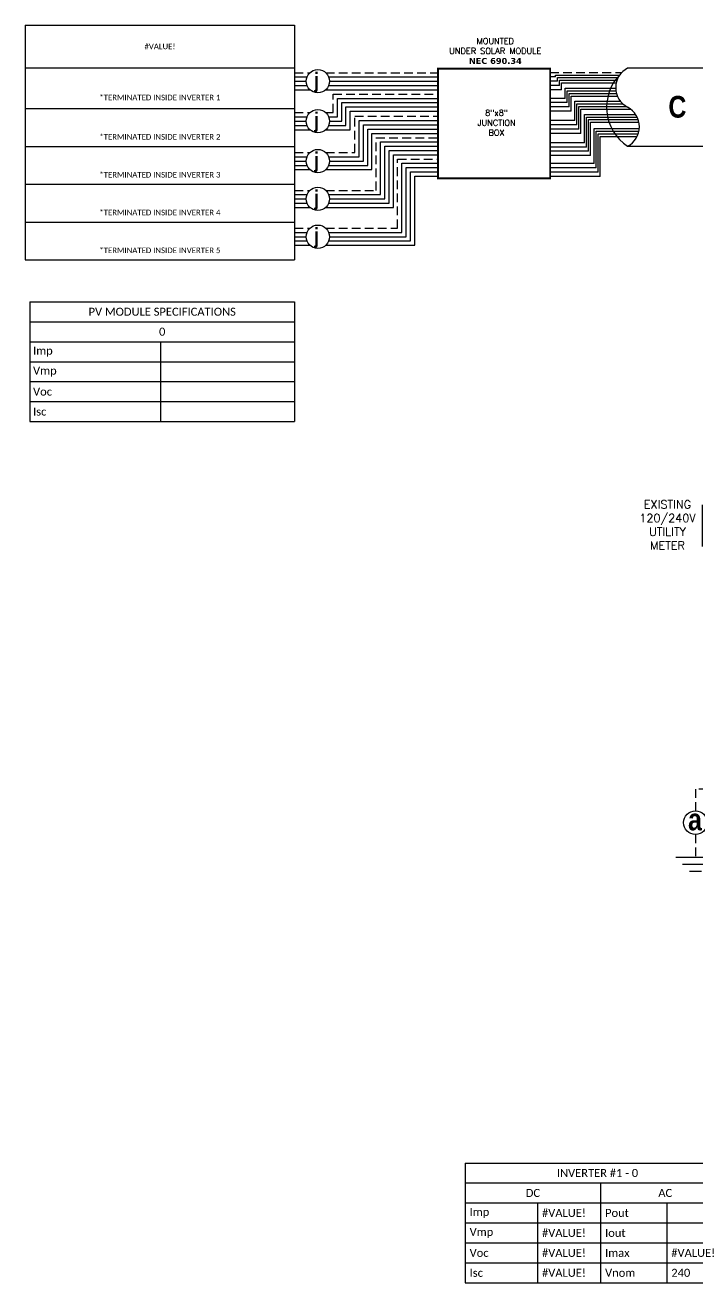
# Model space of a CAD drawing. Header units: feet. Extents: x 20561 to 21369, y 16038 to 16580.
# Drawn here: x 20561 to 20851, y 16038 to 16580 of the extents above; entities that cross this region are included whole.
import ezdxf

# ---------------------------------------------------------------- set-up
doc = ezdxf.new("R2010")
doc.units = ezdxf.units.FT
doc.header["$MEASUREMENT"] = 0
doc.linetypes.add('HIDDEN', pattern=[0.375, 0.25, -0.125])
doc.styles.add('ONE LINE TXT', font='techb___.ttf')
doc.styles.get("Standard").update_dxf_attribs({"font": 'simplex.shx'})

# ---------------------------------------------------------------- blocks, each defined once
blk = doc.blocks.new('*T23')
at = {"color": 9, "linetype": 'ByBlock', "lineweight": 30, "true_color": 0xa7bfde, "transparency": 16777216}
blk.add_line((0, 0), (116.21, 0), dxfattribs=at)
at = {"color": 0, "linetype": 'ByBlock', "lineweight": -2, "transparency": 16777216}
for p, q in [((0, 0), (0, -101.3)), ((116.21, 0), (116.21, -101.3)), ((0, -18.37), (116.21, -18.37)), ((0, -36.03), (116.21, -36.03)), ((0, -52.35), (116.21, -52.35)), ((0, -68.66), (116.21, -68.66)), ((0, -84.98), (116.21, -84.98)), ((0, -101.3), (116.21, -101.3))]:
    blk.add_line(p, q, dxfattribs=at)
at = {"color": 0, "transparency": 16777216, "char_height": 2.4195, "width": 110.4406, "attachment_point": 5}
for s, insert in [('{\\fCalibri|b0|i0|c0;#VALUE!', (58.11, -9.18)), ('{\\fCalibri|b0|i0|c0;^J^J*TERMINATED INSIDE INVERTER 1', (58.11, -27.2)), ('{\\fCalibri|b0|i0|c0;^J^J*TERMINATED INSIDE INVERTER 2', (58.11, -44.19)), ('{\\fCalibri|b0|i0|c0;^J^J*TERMINATED INSIDE INVERTER 3', (58.11, -60.51)), ('{\\fCalibri|b0|i0|c0;^J^J*TERMINATED INSIDE INVERTER 4', (58.11, -76.82)), ('{\\fCalibri|b0|i0|c0;^J^J*TERMINATED INSIDE INVERTER 5', (58.11, -93.14))]:
    blk.add_mtext(s, dxfattribs=dict(at, insert=insert))
blk = doc.blocks.new('lineTapPanel')
at = {"linetype": 'Continuous'}
h = blk.add_hatch(color=254, dxfattribs=at)
h.dxf.hatch_style = 1
edge = h.paths.add_edge_path()
edge.add_arc((-38.44, 98.34), 1.11, 0, 360)
h = blk.add_hatch(color=254, dxfattribs=at)
h.dxf.hatch_style = 1
edge = h.paths.add_edge_path()
edge.add_arc((-42.47, 94.51), 1.11, 0, 360)
h = blk.add_hatch(color=1, dxfattribs=at)
h.dxf.hatch_style = 1
edge = h.paths.add_edge_path()
edge.add_arc((-42.47, 86.8), 0.291, 0, 360)
h = blk.add_hatch(color=1, dxfattribs=at)
h.dxf.hatch_style = 1
edge = h.paths.add_edge_path()
edge.add_arc((-38.44, 86.8), 0.291, 0, 360)
h = blk.add_hatch(color=1, dxfattribs=at)
h.dxf.hatch_style = 1
edge = h.paths.add_edge_path()
edge.add_arc((-42.47, 77.16), 0.291, 0, 360)
h = blk.add_hatch(color=1, dxfattribs=at)
h.dxf.hatch_style = 1
edge = h.paths.add_edge_path()
edge.add_arc((-38.44, 77.16), 0.291, 0, 360)
h = blk.add_hatch(color=1, dxfattribs=at)
h.dxf.hatch_style = 1
edge = h.paths.add_edge_path()
edge.add_arc((-38.44, 71.16), 0.528, 0, 360)
h = blk.add_hatch(color=1, dxfattribs=at)
h.dxf.hatch_style = 1
edge = h.paths.add_edge_path()
edge.add_arc((-42.47, 67.78), 0.528, 0, 360)
h = blk.add_hatch(color=1, dxfattribs=at)
h.dxf.hatch_style = 1
edge = h.paths.add_edge_path()
edge.add_arc((-38.44, 61.76), 0.528, 0, 360)
h = blk.add_hatch(color=1, dxfattribs=at)
h.dxf.hatch_style = 1
edge = h.paths.add_edge_path()
edge.add_arc((-42.47, 58.38), 0.528, 0, 360)
h = blk.add_hatch(color=1, dxfattribs=at)
h.dxf.hatch_style = 1
edge = h.paths.add_edge_path()
edge.add_arc((-42.47, 48.98), 0.528, 0, 360)
h = blk.add_hatch(color=1, dxfattribs=at)
h.dxf.hatch_style = 1
edge = h.paths.add_edge_path()
edge.add_arc((-38.44, 52.36), 0.528, 0, 360)
h = blk.add_hatch(color=1, dxfattribs=at)
h.dxf.hatch_style = 1
edge = h.paths.add_edge_path()
edge.add_arc((-38.44, 42.95), 0.528, 0, 360)
h = blk.add_hatch(color=1, dxfattribs=at)
h.dxf.hatch_style = 1
edge = h.paths.add_edge_path()
edge.add_arc((-42.47, 39.58), 0.528, 0, 360)
h = blk.add_hatch(color=1, dxfattribs=at)
h.dxf.hatch_style = 1
edge = h.paths.add_edge_path()
edge.add_arc((-38.44, 33.55), 0.528, 0, 360)
h = blk.add_hatch(color=1, dxfattribs=at)
h.dxf.hatch_style = 1
edge = h.paths.add_edge_path()
edge.add_arc((-42.47, 30.17), 0.528, 0, 360)
at = {"color": 155, "true_color": 0x647190}
blk.add_line((-80.92, 126.59), (0, 126.59), dxfattribs=at)
at = {"color": 253, "linetype": 'Continuous'}
for p, q in [((-100.73, 90.2), (-100.73, 109.7)), ((-76.04, 90.2), (-100.73, 90.2)), ((-76.04, 90.2), (-76.04, 22.16)), ((-76.04, 22.16), (-27.25, 22.16)), ((-27.25, 22.16), (-27.25, 17.57)), ((-27.25, 17.57), (-29.89, 17.57)), ((-11.01, 0.16), (-29.89, 0.16)), ((0, 3), (-11.01, 3)), ((-11.01, 3), (-11.01, 0.16))]:
    blk.add_line(p, q, dxfattribs=at)
at = {"color": 10, "linetype": 'Continuous'}
for p, q in [((-94.24, 94.51), (-94.24, 109.7)), ((-43.58, 94.51), (-94.24, 94.51)), ((-42.47, 87.09), (-42.47, 93.4)), ((-41.36, 94.51), (-10.98, 94.51)), ((-10.98, 6), (-10.98, 94.51)), ((-42.47, 30.17), (-42.47, 76.87)), ((-35.88, 67.78), (-45.04, 67.78)), ((-35.88, 58.38), (-45.04, 58.38)), ((-35.88, 48.98), (-45.04, 48.98)), ((-35.88, 39.58), (-45.04, 39.58)), ((-35.88, 30.17), (-45.04, 30.17)), ((0, 6), (-10.98, 6))]:
    blk.add_line(p, q, dxfattribs=at)
at = {"color": 7, "linetype": 'Continuous'}
for p, q in [((-87.75, 98.34), (-87.75, 109.7)), ((-39.56, 98.34), (-87.75, 98.34)), ((-6.96, 9), (-6.96, 98.34)), ((-38.44, 87.09), (-38.44, 97.23)), ((-38.44, 61.76), (-38.44, 76.87)), ((-35.88, 71.16), (-45.04, 71.16)), ((-38.44, 71.16), (-35.88, 71.16)), ((-45.04, 61.76), (-35.88, 61.76)), ((-35.88, 61.76), (-45.04, 61.76)), ((-38.44, 52.36), (-38.44, 61.76)), ((-45.04, 52.36), (-35.88, 52.36)), ((-35.88, 52.36), (-45.04, 52.36)), ((-38.44, 42.95), (-38.44, 52.36)), ((-45.04, 42.95), (-35.88, 42.95)), ((-35.88, 42.95), (-45.04, 42.95)), ((-38.44, 33.55), (-38.44, 42.95)), ((-35.88, 33.55), (-45.04, 33.55))]:
    blk.add_line(p, q, dxfattribs=at)
at = {"lineweight": 50}
blk.add_line((-80.92, 106.95), (0, 106.95), dxfattribs=at)
at = {"color": 7}
for p, q in [((-6.96, 98.34), (-37.33, 98.34)), ((0, 9), (-6.96, 9))]:
    blk.add_line(p, q, dxfattribs=at)
at = {"color": 1, "linetype": 'Continuous'}
for p, q in [((-51.03, -2.51), (-51.03, 20.23)), ((-46.49, 20.23), (-51.03, 20.23)), ((-46.49, 20.23), (-46.49, -2.51)), ((-34.43, -2.43), (-34.43, 20.16)), ((-29.89, 20.16), (-34.43, 20.16)), ((-29.89, 20.16), (-29.89, -2.43)), ((-46.49, -2.51), (-51.03, -2.51)), ((-29.89, -2.43), (-34.43, -2.43))]:
    blk.add_line(p, q, dxfattribs=at)
at = {"color": 4, "linetype": 'Continuous'}
for p, q in [((-47.97, 18.28), (-49.55, 16.71)), ((-31.37, 18.35), (-32.94, 16.78)), ((-47.97, 13.93), (-49.55, 12.36)), ((-31.37, 14), (-32.94, 12.43)), ((-47.97, 9.58), (-49.55, 8.01)), ((-31.37, 9.65), (-32.94, 8.08)), ((-47.97, 5.23), (-49.55, 3.66)), ((-47.97, 0.88), (-49.55, -0.69)), ((-31.37, 5.3), (-32.94, 3.73)), ((-31.37, 0.95), (-32.94, -0.62))]:
    blk.add_line(p, q, dxfattribs=at)
at = {"color": 92, "linetype": 'HIDDEN', "ltscale": 15}
for p, q in [((-51.03, 4.44), (-106.89, 4.44)), ((-106.89, 4.44), (-106.89, -4.87)), ((-75.84, -4.96), (-75.84, 0.09)), ((-75.84, 0.09), (-51.03, 0.09)), ((0, 0), (-6.96, 0)), ((-6.96, -4.96), (-75.84, -4.96)), ((-6.96, 0), (-6.96, -4.96)), ((-106.89, -15.1), (-106.89, -24.84))]:
    blk.add_line(p, q, dxfattribs=at)
at = {"color": 92, "linetype": 'Continuous', "ltscale": 15}
blk.add_line((-34.43, 0.09), (-46.49, 0.09), dxfattribs=at)
at = {"lineweight": 50, "const_width": 1.19}
for points in [[(-103.67, 109.7), (-103.67, 126.59), (-84.82, 126.59), (-84.82, 109.7)], [(-80.92, -9.3), (-80.92, 126.59), (0, 126.59), (0, -9.3)]]:
    blk.add_lwpolyline(points, close=True, dxfattribs=at)
at = {"color": 92, "linetype": 'Continuous', "lineweight": 5, "ltscale": 0.05, "flags": 128}
for points in [[(-45.88, 10.97), (-41.2, 10.97)], [(-43.54, 13.81), (-43.54, 10.97)], [(-42.01, 10.1), (-45.07, 10.1)], [(-42.82, 9.23), (-44.25, 9.23)]]:
    blk.add_lwpolyline(points, dxfattribs=at)
at = {"color": 92, "linetype": 'Continuous', "ltscale": 4, "flags": 128}
for points in [[(-115.37, -24.84), (-98.41, -24.84)], [(-101.35, -27.98), (-112.43, -27.98)], [(-104.29, -31.12), (-109.49, -31.12)]]:
    blk.add_lwpolyline(points, dxfattribs=at)
at = {"linetype": 'Continuous'}
blk.add_circle((-94.24, 118.15), 7.15, dxfattribs=at)
at = {"color": 7, "linetype": 'Continuous'}
for centre, radius in [((-38.44, 98.34), 1.11), ((-38.44, 98.34), 1.11), ((-42.47, 94.51), 1.11), ((-106.89, -9.99), 5.11)]:
    blk.add_circle(centre, radius, dxfattribs=at)
at = {"color": 1, "linetype": 'Continuous'}
for centre, radius in [((-42.47, 86.8), 0.291), ((-38.44, 86.8), 0.291), ((-42.47, 77.16), 0.291), ((-38.44, 77.16), 0.291), ((-38.44, 71.16), 0.528), ((-42.47, 67.78), 0.528), ((-38.44, 61.76), 0.528), ((-42.47, 58.38), 0.528), ((-42.47, 48.98), 0.528), ((-38.44, 52.36), 0.528), ((-38.44, 42.95), 0.528), ((-42.47, 39.58), 0.528), ((-38.44, 33.55), 0.528), ((-42.47, 30.17), 0.528)]:
    blk.add_circle(centre, radius, dxfattribs=at)
at = {"color": 4, "linetype": 'Continuous'}
for centre in [(-48.76, 17.49), (-32.16, 17.57), (-48.76, 13.14), (-32.16, 13.21), (-48.76, 8.79), (-48.76, 4.44), (-32.16, 8.86), (-32.16, 4.51), (-48.76, 0.09), (-32.16, 0.16)]:
    blk.add_circle(centre, 1.11, dxfattribs=at)
at = {"color": 1, "linetype": 'Continuous'}
for centre, radius, start, end in [((-50.14, 81.98), 9.06, 327.8708, 32.1292), ((-46.11, 81.98), 9.06, 327.8708, 32.1292), ((-48.03, 68.62), 3.93, 40.3392, 139.6608), ((-32.88, 68.62), 3.93, 40.3392, 139.6608), ((-48.03, 65.24), 3.93, 40.3392, 139.6608), ((-32.88, 65.24), 3.93, 40.3392, 139.6608), ((-48.03, 59.21), 3.93, 40.3392, 139.6608), ((-48.03, 55.84), 3.93, 40.3392, 139.6608), ((-32.88, 59.21), 3.93, 40.3392, 139.6608), ((-32.88, 55.84), 3.93, 40.3392, 139.6608), ((-48.03, 49.81), 3.93, 40.3392, 139.6608), ((-48.03, 46.43), 3.93, 40.3392, 139.6608), ((-32.88, 49.81), 3.93, 40.3392, 139.6608), ((-32.88, 46.43), 3.93, 40.3392, 139.6608), ((-48.03, 40.41), 3.93, 40.3392, 139.6608), ((-32.88, 40.41), 3.93, 40.3392, 139.6608), ((-48.03, 37.03), 3.93, 40.3392, 139.6608), ((-32.88, 37.03), 3.93, 40.3392, 139.6608), ((-48.03, 31.01), 3.93, 40.3392, 139.6608), ((-32.88, 31.01), 3.93, 40.3392, 139.6608), ((-48.03, 27.63), 3.93, 40.3392, 139.6608), ((-32.88, 27.63), 3.93, 40.3392, 139.6608)]:
    blk.add_arc(centre, radius, start, end, dxfattribs=at)
at = {"color": 253, "linetype": 'Continuous', "style": 'ONE LINE TXT'}
blk.add_text('M', height=9.38, dxfattribs=at).set_placement((-98.8, 113.43))
at = {"color": 4, "linetype": 'Continuous'}
blk.add_text('NEUTRAL', height=1.874, rotation=90, dxfattribs=at).set_placement((-35.08, 4.08))
at = {"color": 1, "attachment_point": 5}
for s, width, gutter_width, heights, insert, char_height in [('EXISTING\\P120/240V UTILITY METER', 0.0523, 7.17, [0], (-118.95, 118.48), 3.5433), ('240V', 0.1481, 0.75, [0], (-72.39, 122.54), 3.658), ('1∅', 0.1481, 0.75, [0], (-5.31, 122.54), 3.658), ('serA MAIN BREAKER\\PserA BUSBAR', 72.4998, 0.75, [0], (-39.75, 113.14), 3.6576), ('EXISTING MAIN BREAKER LOAD CENTER INSULATED LINE TAPS INSTALLED ON MAIN FEEDERS\\P{\\fVerdana|b1|i0|c0|p34;NEC 690.64}', 98.9176, 7.17, [106.42], (-39.63, -25.66), 3.6576)]:
    blk.add_mtext_dynamic_manual_height_columns(s, width=width, gutter_width=gutter_width, heights=heights, dxfattribs=dict(at, insert=insert, char_height=char_height))
at = {"color": 4, "linetype": 'Continuous', "insert": (-46.25, 82.15), "char_height": 1.874, "attachment_point": 5, "rotation": 90}
blk.add_mtext_dynamic_manual_height_columns('2pserA\\PMAIN', width=0.1481, gutter_width=0.75, heights=[0], dxfattribs=at)
at = {"color": 1, "linetype": 'Continuous', "insert": (-110.08, -3.93), "char_height": 9.3833, "attachment_point": 1, "style": 'ONE LINE TXT'}
blk.add_mtext_dynamic_manual_height_columns('{\\W1;\\C256;a}', width=0.1385, gutter_width=2.13, heights=[0], dxfattribs=at)
blk = doc.blocks.new('*U20')
at = {"color": 7}
blk.add_blockref('lineTapPanel', (0, 0), dxfattribs=at)
blk = doc.blocks.new('*T24')
at = {"color": 0, "lineweight": -2, "transparency": 16777216}
for p, q in [((0, 0), (114.19, 0)), ((0, 0), (0, -51.7)), ((114.19, 0), (114.19, -51.7)), ((0, -8.62), (114.19, -8.62)), ((58.43, -8.62), (58.43, -51.7)), ((0, -17.23), (114.19, -17.23)), ((31.22, -17.23), (31.22, -51.7)), ((86.98, -17.23), (86.98, -51.7)), ((0, -25.85), (114.19, -25.85)), ((0, -34.47), (114.19, -34.47)), ((0, -43.08), (114.19, -43.08)), ((0, -51.7), (114.19, -51.7))]:
    blk.add_line(p, q, dxfattribs=at)
at = {"color": 0, "linetype": 'Continuous', "transparency": 16777216, "char_height": 3.4544}
for s, insert, width, attachment_point in [('{\\fCalibri|b0|i0|c0;INVERTER #1 - 0', (57.09, -4.31), 110.3293, 5), ('{\\fCalibri|b0|i0|c0;DC', (29.22, -12.93), 54.5755, 5), ('{\\fCalibri|b0|i0|c0;AC', (86.31, -12.93), 51.8976, 5), ('{\\fCalibri|b0|i0|c0;Imp', (1.93, -21.54), 27.3681, 4), ('{\\fCalibri|b0|i0|c0;#VALUE!', (33.15, -21.54), 23.3513, 4), ('{\\fCalibri|b0|i0|c0;Pout', (60.36, -21.54), 24.6902, 4), ('{\\fCalibri|b0|i0|c0;', (88.91, -21.54), 23.3513, 4), ('{\\fCalibri|b0|i0|c0;Vmp', (1.93, -30.16), 27.3681, 4), ('{\\fCalibri|b0|i0|c0;#VALUE!', (33.15, -30.16), 23.3513, 4), ('{\\fCalibri|b0|i0|c0;Iout', (60.36, -30.16), 24.6902, 4), ('{\\fCalibri|b0|i0|c0;', (88.91, -30.16), 23.3513, 4), ('{\\fCalibri|b0|i0|c0;Voc', (1.93, -38.78), 27.3681, 4), ('{\\fCalibri|b0|i0|c0;#VALUE!', (33.15, -38.78), 23.3513, 4), ('{\\fCalibri|b0|i0|c0;Imax', (60.36, -38.78), 24.6902, 4), ('{\\fCalibri|b0|i0|c0;#VALUE!', (88.91, -38.78), 23.3513, 4), ('{\\fCalibri|b0|i0|c0;Isc', (1.93, -47.39), 27.3681, 4), ('{\\fCalibri|b0|i0|c0;#VALUE!', (33.15, -47.39), 23.3513, 4), ('{\\fCalibri|b0|i0|c0;Vnom', (60.36, -47.39), 24.6902, 4), ('{\\fCalibri|b0|i0|c0;240', (88.91, -47.39), 23.3513, 4)]:
    blk.add_mtext(s, dxfattribs=dict(at, insert=insert, width=width, attachment_point=attachment_point))
blk = doc.blocks.new('*T30')
at = {"color": 0, "lineweight": -2, "transparency": 16777216}
for p, q in [((0, 0), (114.19, 0)), ((0, 0), (0, -51.69)), ((114.19, 0), (114.19, -51.69)), ((0, -8.62), (114.19, -8.62)), ((0, -17.23), (114.19, -17.23)), ((56.41, -17.23), (56.41, -51.69)), ((0, -25.85), (114.19, -25.85)), ((0, -34.46), (114.19, -34.46)), ((0, -43.08), (114.19, -43.08)), ((0, -51.69), (114.19, -51.69))]:
    blk.add_line(p, q, dxfattribs=at)
at = {"color": 0, "linetype": 'Continuous', "transparency": 16777216, "char_height": 3.4544}
for s, insert, width, attachment_point in [('{\\fCalibri|b0|i0|c0;PV MODULE SPECIFICATIONS', (57.09, -4.31), 111.433, 5), ('{\\fCalibri|b0|i0|c0;0', (57.09, -12.92), 111.433, 5), ('{\\fCalibri|b0|i0|c0;Imp', (1.38, -21.54), 53.6551, 4), ('{\\fCalibri|b0|i0|c0;', (57.78, -21.54), 55.0254, 4), ('{\\fCalibri|b0|i0|c0;Vmp', (1.38, -30.15), 53.6551, 4), ('{\\fCalibri|b0|i0|c0;', (57.78, -30.15), 55.0254, 4), ('{\\fCalibri|b0|i0|c0;Voc', (1.38, -38.77), 53.6551, 4), ('{\\fCalibri|b0|i0|c0;', (57.78, -38.77), 55.0254, 4), ('{\\fCalibri|b0|i0|c0;Isc', (1.38, -47.39), 53.6551, 4), ('{\\fCalibri|b0|i0|c0;', (57.78, -47.39), 55.0254, 4)]:
    blk.add_mtext(s, dxfattribs=dict(at, insert=insert, width=width, attachment_point=attachment_point))

msp = doc.modelspace()

# ---------------------------------------------------------------- linework, layer by layer
at = {"color": 92, "linetype": 'HIDDEN', "ltscale": 15}
for p, q in [((20677.52, 16559.71), (20684.15, 16559.71)), ((20690.97, 16559.71), (20739.34, 16559.71)), ((20787.75, 16559.84), (20818.72, 16559.84)), ((20694.15, 16542.48), (20694.15, 16550.48)), ((20694.15, 16550.48), (20739.34, 16550.48)), ((20677.52, 16542.48), (20684.15, 16542.48)), ((20690.97, 16542.48), (20694.15, 16542.48)), ((20703.52, 16525.26), (20703.52, 16540.9)), ((20703.52, 16540.9), (20739.34, 16540.9)), ((20712.74, 16508.94), (20712.74, 16531.67)), ((20712.74, 16531.67), (20739.34, 16531.67)), ((20677.52, 16525.26), (20684.15, 16525.26)), ((20690.97, 16525.26), (20703.52, 16525.26)), ((20721.97, 16522.44), (20739.34, 16522.44)), ((20721.97, 16492.63), (20721.97, 16522.44)), ((20677.52, 16508.94), (20684.15, 16508.94)), ((20690.97, 16508.94), (20712.74, 16508.94)), ((20677.52, 16492.63), (20684.15, 16492.63)), ((20690.97, 16492.63), (20721.97, 16492.63))]:
    msp.add_line(p, q, dxfattribs=at)
at = {"color": 7, "linetype": 'Continuous'}
for p, q in [((20677.52, 16557.86), (20683.02, 16557.86)), ((20692.23, 16557.86), (20739.34, 16557.86)), ((20790.12, 16557.86), (20787.75, 16557.86)), ((20790.12, 16558.71), (20817.79, 16558.71)), ((20790.12, 16557.86), (20790.12, 16558.71)), ((20861.79, 16561.67), (20821.16, 16561.67)), ((20677.52, 16554.17), (20683.02, 16554.17)), ((20692.23, 16554.17), (20739.34, 16554.17)), ((20791.79, 16554.17), (20787.75, 16554.17)), ((20791.79, 16556.45), (20816.62, 16556.45)), ((20791.79, 16554.17), (20791.79, 16556.45)), ((20794.29, 16553.05), (20816.06, 16553.05)), ((20794.29, 16548.64), (20794.29, 16553.05)), ((20695.99, 16540.64), (20695.99, 16548.64)), ((20695.99, 16548.64), (20739.34, 16548.64)), ((20794.29, 16548.64), (20787.75, 16548.64)), ((20795.96, 16550.79), (20816.38, 16550.79)), ((20795.96, 16544.95), (20795.96, 16550.79)), ((20798.47, 16547.39), (20818.07, 16547.39)), ((20798.47, 16539.05), (20798.47, 16547.39)), ((20699.68, 16536.95), (20699.68, 16544.95)), ((20699.68, 16544.95), (20739.34, 16544.95)), ((20795.96, 16544.95), (20787.75, 16544.95)), ((20800.13, 16545.13), (20820.6, 16545.13)), ((20800.13, 16535.36), (20800.13, 16545.13)), ((20802.64, 16529.47), (20802.64, 16541.73)), ((20802.64, 16541.73), (20824.61, 16541.73)), ((20677.52, 16540.64), (20683.02, 16540.64)), ((20677.52, 16536.95), (20683.02, 16536.95)), ((20692.23, 16540.64), (20695.99, 16540.64)), ((20692.23, 16536.95), (20699.68, 16536.95)), ((20705.36, 16523.41), (20705.36, 16539.05)), ((20705.36, 16539.05), (20739.34, 16539.05)), ((20798.47, 16539.05), (20787.75, 16539.05)), ((20804.31, 16525.78), (20804.31, 16539.46)), ((20804.31, 16539.46), (20825.74, 16539.46)), ((20709.05, 16519.72), (20709.05, 16535.36)), ((20709.05, 16535.36), (20739.34, 16535.36)), ((20800.13, 16535.36), (20787.75, 16535.36)), ((20806.81, 16520.48), (20806.81, 16535.59)), ((20806.81, 16535.59), (20826.22, 16535.59)), ((20808.48, 16516.79), (20808.48, 16533.32)), ((20808.48, 16533.32), (20825.75, 16533.32)), ((20714.59, 16507.1), (20714.59, 16529.82)), ((20714.59, 16529.82), (20739.34, 16529.82)), ((20718.28, 16503.41), (20718.28, 16526.13)), ((20718.28, 16526.13), (20739.34, 16526.13)), ((20802.64, 16529.47), (20787.75, 16529.47)), ((20804.31, 16525.78), (20787.75, 16525.78)), ((20821.16, 16527.95), (20861.79, 16527.95)), ((20677.52, 16523.41), (20683.02, 16523.41)), ((20692.23, 16523.41), (20705.36, 16523.41)), ((20723.81, 16520.6), (20739.34, 16520.6)), ((20723.81, 16490.78), (20723.81, 16520.6)), ((20806.81, 16520.48), (20787.75, 16520.48)), ((20677.52, 16519.72), (20683.02, 16519.72)), ((20692.23, 16519.72), (20709.05, 16519.72)), ((20727.51, 16516.91), (20739.34, 16516.91)), ((20727.51, 16487.09), (20727.51, 16516.91)), ((20808.48, 16516.79), (20787.75, 16516.79)), ((20677.52, 16507.1), (20683.02, 16507.1)), ((20692.23, 16507.1), (20714.59, 16507.1)), ((20677.52, 16503.41), (20683.02, 16503.41)), ((20692.23, 16503.41), (20718.28, 16503.41)), ((20677.52, 16490.78), (20683.02, 16490.78)), ((20692.23, 16490.78), (20723.81, 16490.78)), ((20677.52, 16487.09), (20683.02, 16487.09)), ((20692.23, 16487.09), (20727.51, 16487.09))]:
    msp.add_line(p, q, dxfattribs=at)
at = {"color": 253, "linetype": 'Continuous'}
for p, q in [((20677.52, 16556.02), (20682.53, 16556.02)), ((20677.52, 16552.33), (20684.15, 16552.33)), ((20690.97, 16552.33), (20739.34, 16552.33)), ((20692.58, 16556.02), (20739.34, 16556.02)), ((20790.96, 16556.02), (20787.75, 16556.02)), ((20792.63, 16552.33), (20787.75, 16552.33)), ((20790.96, 16557.58), (20817.1, 16557.58)), ((20790.96, 16556.02), (20790.96, 16557.58)), ((20792.63, 16555.31), (20816.29, 16555.31)), ((20792.63, 16552.33), (20792.63, 16555.31)), ((20795.13, 16551.92), (20816.15, 16551.92)), ((20795.13, 16546.79), (20795.13, 16551.92)), ((20796.8, 16549.65), (20816.76, 16549.65)), ((20796.8, 16543.1), (20796.8, 16549.65)), ((20697.84, 16538.79), (20697.84, 16546.79)), ((20697.84, 16546.79), (20739.34, 16546.79)), ((20701.53, 16535.1), (20701.53, 16543.1)), ((20701.53, 16543.1), (20739.34, 16543.1)), ((20795.13, 16546.79), (20787.75, 16546.79)), ((20796.8, 16543.1), (20787.75, 16543.1)), ((20799.3, 16546.26), (20819.11, 16546.26)), ((20799.3, 16537.21), (20799.3, 16546.26)), ((20800.97, 16543.99), (20822.45, 16543.99)), ((20800.97, 16533.52), (20800.97, 16543.99)), ((20677.52, 16538.79), (20682.53, 16538.79)), ((20692.58, 16538.79), (20697.84, 16538.79)), ((20707.21, 16521.57), (20707.21, 16537.21)), ((20707.21, 16537.21), (20739.34, 16537.21)), ((20799.3, 16537.21), (20787.75, 16537.21)), ((20803.47, 16527.62), (20803.47, 16540.59)), ((20803.47, 16540.59), (20825.27, 16540.59)), ((20805.14, 16523.93), (20805.14, 16538.33)), ((20805.14, 16538.33), (20826.06, 16538.33)), ((20677.52, 16535.1), (20684.15, 16535.1)), ((20690.97, 16535.1), (20701.53, 16535.1)), ((20710.9, 16517.88), (20710.9, 16533.52)), ((20710.9, 16533.52), (20739.34, 16533.52)), ((20800.97, 16533.52), (20787.75, 16533.52)), ((20807.64, 16518.64), (20807.64, 16534.45)), ((20807.64, 16534.45), (20826.06, 16534.45)), ((20809.31, 16514.95), (20809.31, 16532.19)), ((20809.31, 16532.19), (20825.28, 16532.19)), ((20716.43, 16505.25), (20716.43, 16527.98)), ((20716.43, 16527.98), (20739.34, 16527.98)), ((20803.47, 16527.62), (20787.75, 16527.62)), ((20677.52, 16521.57), (20682.53, 16521.57)), ((20692.58, 16521.57), (20707.21, 16521.57)), ((20720.12, 16501.56), (20720.12, 16524.29)), ((20720.12, 16524.29), (20739.34, 16524.29)), ((20805.14, 16523.93), (20787.75, 16523.93)), ((20677.52, 16517.88), (20684.15, 16517.88)), ((20690.97, 16517.88), (20710.9, 16517.88)), ((20725.66, 16518.75), (20739.34, 16518.75)), ((20725.66, 16488.94), (20725.66, 16518.75)), ((20729.35, 16515.06), (20739.34, 16515.06)), ((20729.35, 16485.25), (20729.35, 16515.06)), ((20807.64, 16518.64), (20787.75, 16518.64)), ((20809.31, 16514.95), (20787.75, 16514.95)), ((20677.52, 16505.25), (20682.53, 16505.25)), ((20692.58, 16505.25), (20716.43, 16505.25)), ((20677.52, 16501.56), (20684.15, 16501.56)), ((20690.97, 16501.56), (20720.12, 16501.56)), ((20677.52, 16488.94), (20682.53, 16488.94)), ((20692.58, 16488.94), (20725.66, 16488.94)), ((20677.52, 16485.25), (20684.15, 16485.25)), ((20690.97, 16485.25), (20729.35, 16485.25))]:
    msp.add_line(p, q, dxfattribs=at)
at = {"lineweight": 50, "const_width": 0.834}
msp.add_lwpolyline([(20787.75, 16514.15), (20739.34, 16514.15), (20739.34, 16561.4), (20787.75, 16561.4)], close=True, dxfattribs=at)
at = {"color": 7, "linetype": 'Continuous'}
for centre in [(20687.56, 16556.02), (20687.56, 16538.79), (20687.56, 16521.57), (20687.56, 16505.25), (20687.56, 16488.94)]:
    msp.add_circle(centre, 5.03, dxfattribs=at)
msp.add_arc((20832.35, 16544.81), 20.24, 133.9732, 236.4265, dxfattribs=at)
at = {"linetype": 'Continuous'}
for centre, start, end in [((20825.58, 16553.24), 117.6639, 242.3361), ((20816.74, 16536.38), 297.6639, 62.3361)]:
    msp.add_arc(centre, 9.52, start, end, dxfattribs=at)

# ---------------------------------------------------------------- block references
for name, p in [('*T23', (20561.31, 16580.22)), ('*T30', (20563.33, 16460.86)), ('*T24', (20751.09, 16089.23))]:
    msp.add_blockref(name, p)
at = {"color": 7}
msp.add_blockref('*U20', (20957.32, 16246.09), dxfattribs=at)

# ---------------------------------------------------------------- texts
at = {"color": 1, "char_height": 2.5744, "attachment_point": 5}
for s, width, insert in [(' \\PMOUNTED \\PUNDER SOLAR MODULE\\P{\\fVerdana|b1|i0|c0|p34;NEC 690.34}', 73.0127, (20764.1, 16571.2)), ('8"x8"  JUNCTION BOX ', 0.4767, (20764.64, 16538.12))]:
    msp.add_mtext_dynamic_manual_height_columns(s, width=width, gutter_width=7.17, heights=[0], dxfattribs=dict(at, insert=insert))
at = {"color": 1, "linetype": 'Continuous', "attachment_point": 1, "style": 'ONE LINE TXT'}
for s, insert, char_height in [('{\\W1;\\C256;j}', (20685.94, 16559.81), 6.6044), ('{\\W1;\\C256;C}', (20838.75, 16549.7), 9.3833), ('{\\W1;\\C256;j}', (20685.94, 16542.59), 6.6044), ('{\\W1;\\C256;j}', (20685.94, 16525.36), 6.6044), ('{\\W1;\\C256;j}', (20685.94, 16509.05), 6.6044), ('{\\W1;\\C256;j}', (20685.94, 16492.73), 6.6044)]:
    msp.add_mtext_dynamic_manual_height_columns(s, width=0.1385, gutter_width=2.13, heights=[0], dxfattribs=dict(at, insert=insert, char_height=char_height))

doc.saveas('drawing.dxf')
